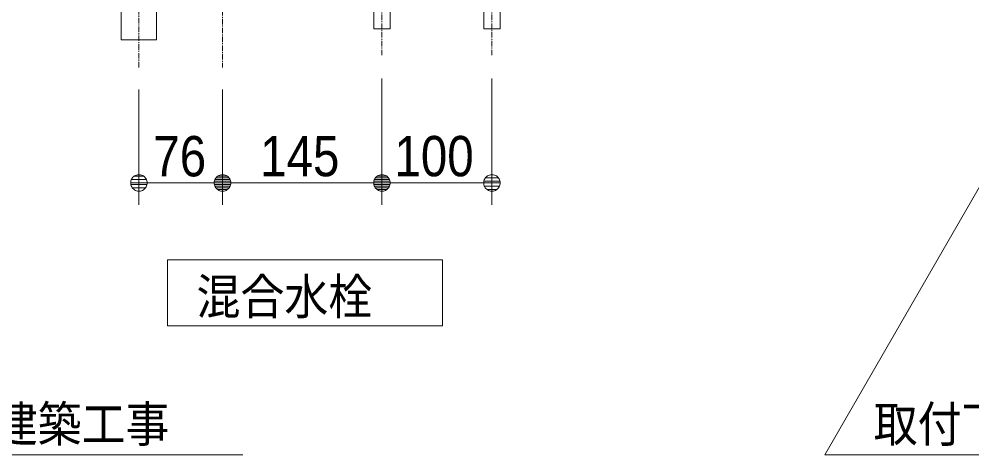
# Model space of a CAD drawing. Units: millimetres, scale not verified. Extents: x -3962 to 3962, y -3045 to 3045.
# Drawn here: x -3198 to -2331, y -407 to -11 of the extents above; entities that cross this region are included whole.
import ezdxf
from ezdxf.enums import TextEntityAlignment as Align

# ---------------------------------------------------------------- set-up
doc = ezdxf.new("R2010")
doc.units = ezdxf.units.MM
doc.header["$LTSCALE"] = 20
doc.linetypes.add('CHAIN1', pattern=[8, 5, -1, 1, -1])
for name, color, linetype, lineweight in [('0-2_4給排水', 7, 'Continuous', 9), ('0-3_2寸法-1', 7, 'Continuous', 9), ('0-4_0', 7, 'Continuous', 9), ('0-5_2寸法-3', 7, 'Continuous', 9)]:
    doc.layers.add(name, color=color, linetype=linetype, lineweight=lineweight)
doc.styles.add('ＭＳ ゴシック', font='')
doc.styles.add('ＭＳ Ｐゴシック', font='')
doc.styles.get('ＭＳ ゴシック').set_extended_font_data('MS Gothic')
doc.styles.get('ＭＳ Ｐゴシック').set_extended_font_data('MS PGothic')

# ---------------------------------------------------------------- blocks, each defined once
blk = doc.blocks.new('グループ-7')
at = {"layer": '0-2_4給排水', "linetype": 'CHAIN1'}
for p, q in [((-24500, 17220), (-24500, -1100)), ((-26020, -1100), (-26020, 10300))]:
    blk.add_line(p, q, dxfattribs=at)
at = {"layer": '0-2_4給排水'}
blk.add_lwpolyline([(-25700, 0), (-25700, -600), (-26340, -600), (-26340, 0)], dxfattribs=at)
blk = doc.blocks.new('_Dot')
at = {"layer": '0-4_0'}
for p, q in [((-10, 0), (-20, 0)), ((9.78, 2), (-9.78, 2)), ((7.99, 6), (-7.99, 6)), ((9.16, -3.98), (-9.16, -3.98)), ((6, -7.98), (-6, -7.98))]:
    blk.add_line(p, q, dxfattribs=at)
for points in [[(10, 0), (9.92, 1.25), (9.69, 2.49), (9.3, 3.68), (8.76, 4.82), (8.09, 5.88), (7.29, 6.85), (6.37, 7.71), (5.36, 8.44), (4.26, 9.05), (3.09, 9.51), (1.87, 9.82), (0.63, 9.98), (-0.63, 9.98), (-1.87, 9.82), (-3.09, 9.51), (-4.26, 9.05), (-5.36, 8.44), (-6.37, 7.71), (-7.29, 6.85), (-8.09, 5.88), (-8.76, 4.82), (-9.3, 3.68), (-9.69, 2.49), (-9.92, 1.25), (-10, 0), (0, 0)], [(-10, 0), (-9.92, -1.25), (-9.69, -2.49), (-9.3, -3.68), (-8.76, -4.82), (-8.09, -5.88), (-7.29, -6.85), (-6.37, -7.71), (-5.36, -8.44), (-4.26, -9.05), (-3.09, -9.51), (-1.87, -9.82), (-0.63, -9.98), (0.63, -9.98), (1.87, -9.82), (3.09, -9.51), (4.26, -9.05), (5.36, -8.44), (6.37, -7.71), (7.29, -6.85), (8.09, -5.88), (8.76, -4.82), (9.3, -3.68), (9.69, -2.49), (9.92, -1.25), (10, 0), (0, 0)]]:
    blk.add_lwpolyline(points, close=True, dxfattribs=at)
blk = doc.blocks.new('グループ-12')
at = {"layer": '0-2_4給排水', "linetype": 'CHAIN1'}
for p, q in [((-21600, 8500), (-21600, -900)), ((-19600, 8500), (-19600, -900))]:
    blk.add_line(p, q, dxfattribs=at)
at = {"layer": '0-2_4給排水'}
for points in [[(-21750, 0), (-21450, 0), (-21450, -400), (-21750, -400)], [(-19750, 0), (-19450, 0), (-19450, -400), (-19750, -400)]]:
    blk.add_lwpolyline(points, close=True, dxfattribs=at)

msp = doc.modelspace()

# ---------------------------------------------------------------- linework, layer by layer
at = {"layer": '0-3_2寸法-1'}
for p, q in [((-2867.5, -65), (-2867.5, -180)), ((-2867.5, -65), (-2867.5, -180)), ((-2767.5, -65), (-2767.5, -180)), ((-3088.5, -75), (-3088.5, -180)), ((-3012.5, -75), (-3012.5, -180)), ((-3012.5, -75), (-3012.5, -180)), ((-3027.51, -160), (-3073.49, -160)), ((-2997.49, -160), (-2882.51, -160)), ((-2782.51, -160), (-2852.49, -160))]:
    msp.add_line(p, q, dxfattribs=at)
at = {"layer": '0-5_2寸法-3'}
for points in [[(-3143.14, 150), (-3464.83, -407.18), (-2993.91, -407.18)], [(-2143.14, 150), (-2464.83, -407.18), (-1993.91, -407.18)]]:
    msp.add_lwpolyline(points, dxfattribs=at)
msp.add_lwpolyline([(-3062.5, -230), (-2812.5, -230), (-2812.5, -290), (-3062.5, -290)], close=True, dxfattribs=at)

# ---------------------------------------------------------------- block references
at = {"layer": '0-2_4給排水', "xscale": 0.05, "yscale": 0.05}
for name in ['グループ-12', 'グループ-7']:
    msp.add_blockref(name, (-1787.5, 0), dxfattribs=at)
at = {"layer": '0-3_2寸法-1', "xscale": 0.7503418, "yscale": 0.7503418, "rotation": 180}
for p in [(-3088.5, -160), (-3012.5, -160), (-2867.5, -160)]:
    msp.add_blockref('_Dot', p, dxfattribs=at)
at = {"layer": '0-3_2寸法-1', "xscale": 0.7503418, "yscale": 0.7503418}
for p in [(-3012.5, -160), (-2867.5, -160), (-2767.5, -160)]:
    msp.add_blockref('_Dot', p, dxfattribs=at)

# ---------------------------------------------------------------- texts
at = {"layer": '0-3_2寸法-1', "style": 'ＭＳ Ｐゴシック', "width": 0.9}
for s, p in [('76', (-3075.38, -165.06)), ('145', (-2978.22, -164.96)), ('100', (-2856.11, -164.96))]:
    msp.add_text(s, height=36.66, dxfattribs=at).set_placement(p, align=Align.BOTTOM_LEFT)
at = {"layer": '0-5_2寸法-3', "style": 'ＭＳ ゴシック', "width": 0.9}
for s, p in [('混合水栓', (-3036.15, -289.36)), ('取付下地：建築工事', (-3420.38, -405.16)), ('取付下地：建築工事', (-2420.38, -405.16))]:
    msp.add_text(s, height=32.55, dxfattribs=at).set_placement(p, align=Align.BOTTOM_LEFT)

doc.saveas('drawing.dxf')
